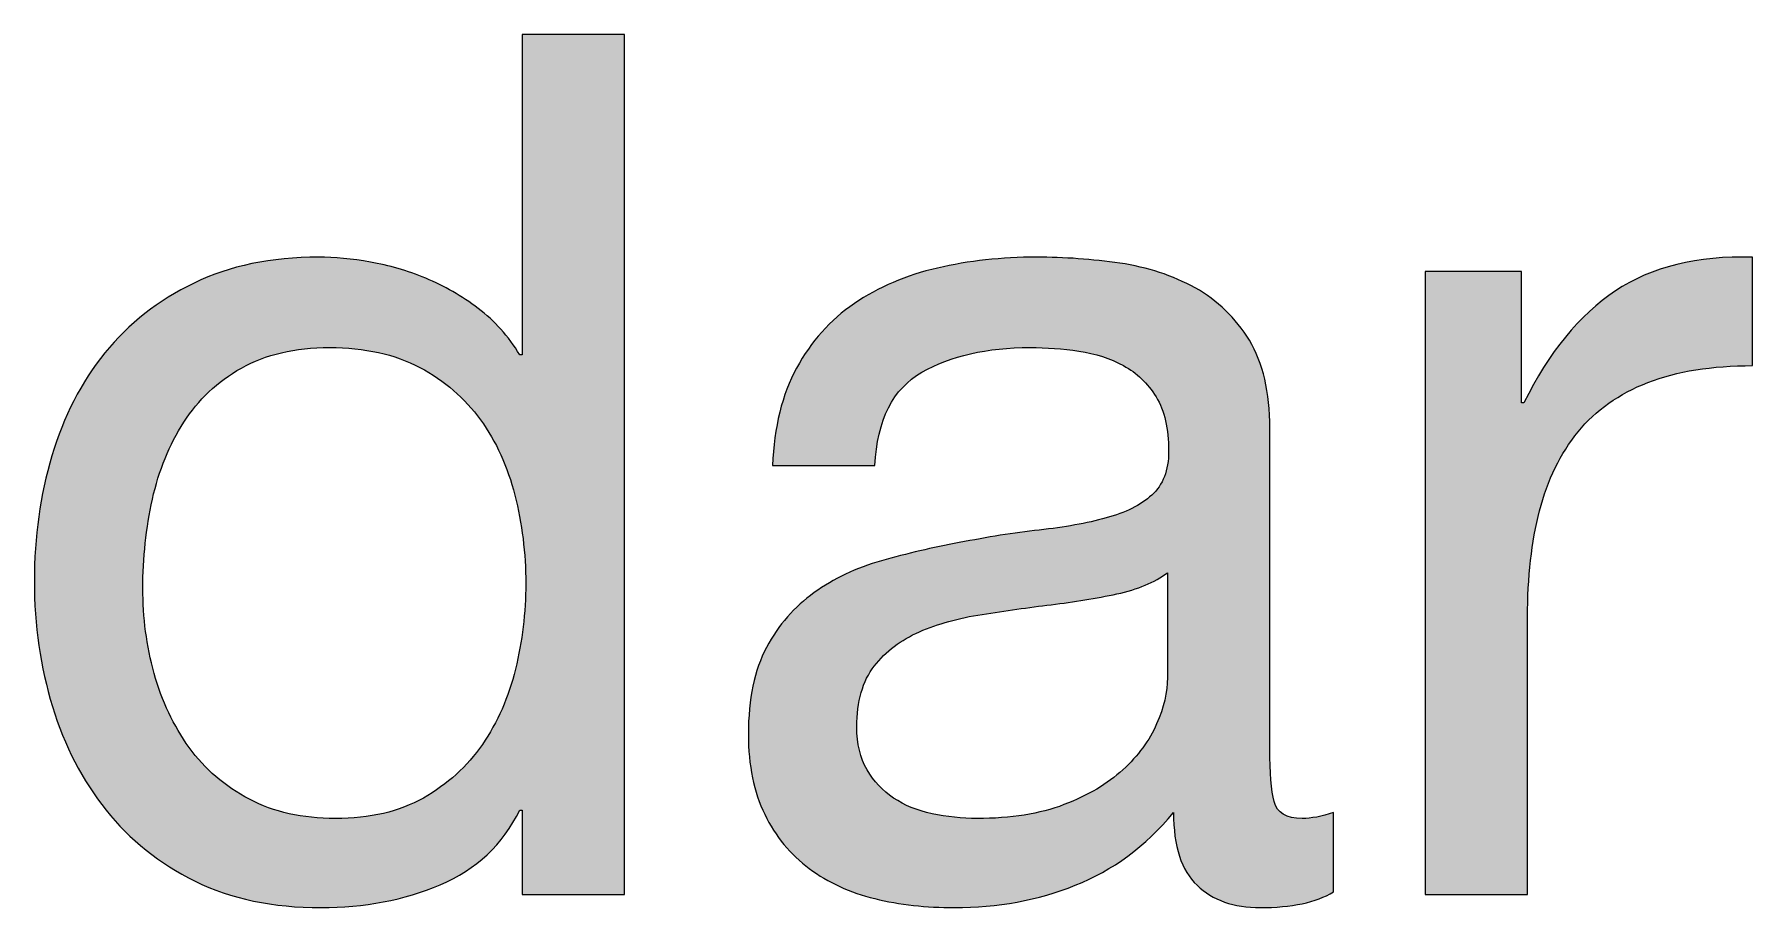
# Paper-space layout 'A3mask' of a CAD drawing. Extents: x 0 to 394, y 0 to 277.
# Drawn here: x 313.31 to 316.191, y 31.603 to 33.067 of the extents above; entities that cross this region are included whole.
import ezdxf
from ezdxf.enums import TextEntityAlignment as Align

# ---------------------------------------------------------------- set-up
doc = ezdxf.new("R2010")
doc.units = 0
doc.layers.get('0').update_dxf_attribs({"linetype": 'CONTINUOUS'})
doc.layers.get('Defpoints').update_dxf_attribs({"linetype": 'CONTINUOUS'})
doc.layers.add('JPP_Mask', color=7, linetype='CONTINUOUS')
doc.styles.add('JPP', font='arial.ttf')

# ---------------------------------------------------------------- blocks, each defined once
blk = doc.blocks.new('A3mask')
at = {"true_color": 0x004a91}
h = blk.add_hatch(color=154, dxfattribs=at)
edge = h.paths.add_edge_path()
edge.add_spline(control_points=[(314.2997, 32.4803), (314.2997, 32.702), (314.2997, 32.9061), (314.2997, 33.0047)], knot_values=[19.124987, 19.124987, 19.124987, 19.124987, 19.437481, 19.437481, 19.437481, 19.437481], degree=3, periodic=0)
edge.add_spline(control_points=[(314.2997, 33.0047), (314.2997, 33.017), (314.2997, 33.0276), (314.2997, 33.0365)], knot_values=[19.085926, 19.085926, 19.085926, 19.085926, 19.124987, 19.124987, 19.124987, 19.124987], degree=3, periodic=0)
edge.add_spline(control_points=[(314.2997, 33.0365), (314.2997, 33.0453), (314.2997, 33.0524), (314.2997, 33.0574)], knot_values=[19.046864, 19.046864, 19.046864, 19.046864, 19.085926, 19.085926, 19.085926, 19.085926], degree=3, periodic=0)
edge.add_spline(control_points=[(314.2997, 33.0666), (314.2997, 33.0666), (314.2997, 33.0666), (314.2997, 33.0666), (314.2997, 33.0666), (314.2997, 33.0666), (314.2997, 33.0666)], knot_values=[18.999258, 18.999258, 18.999258, 18.999258, 18.999583, 18.999583, 18.999583, 19.000326, 19.000326, 19.000326, 19.000326], degree=3, periodic=0)
edge.add_spline(control_points=[(314.2992, 33.0666), (314.2984, 33.0666), (314.2966, 33.0666), (314.294, 33.0666)], knot_values=[18.890617, 18.890617, 18.890617, 18.890617, 18.968741, 18.968741, 18.968741, 18.968741], degree=3, periodic=0)
edge.add_spline(control_points=[(314.294, 33.0666), (314.2913, 33.0666), (314.2879, 33.0666), (314.2838, 33.0666)], knot_values=[18.812494, 18.812494, 18.812494, 18.812494, 18.890617, 18.890617, 18.890617, 18.890617], degree=3, periodic=0)
edge.add_spline(control_points=[(314.2838, 33.0666), (314.2757, 33.0666), (314.2649, 33.0666), (314.2528, 33.0666)], knot_values=[18.656247, 18.656247, 18.656247, 18.656247, 18.812494, 18.812494, 18.812494, 18.812494], degree=3, periodic=0)
edge.add_spline(control_points=[(314.2528, 33.0666), (314.2407, 33.0666), (314.2273, 33.0666), (314.2139, 33.0666)], knot_values=[18.5, 18.5, 18.5, 18.5, 18.656247, 18.656247, 18.656247, 18.656247], degree=3, periodic=0)
edge.add_spline(control_points=[(314.2139, 33.0666), (314.2004, 33.0666), (314.187, 33.0666), (314.1749, 33.0666)], knot_values=[18.343753, 18.343753, 18.343753, 18.343753, 18.5, 18.5, 18.5, 18.5], degree=3, periodic=0)
edge.add_spline(control_points=[(314.1749, 33.0666), (314.1628, 33.0666), (314.152, 33.0666), (314.1439, 33.0666)], knot_values=[18.187506, 18.187506, 18.187506, 18.187506, 18.343753, 18.343753, 18.343753, 18.343753], degree=3, periodic=0)
edge.add_spline(control_points=[(314.1439, 33.0666), (314.1398, 33.0666), (314.1364, 33.0666), (314.1337, 33.0666)], knot_values=[18.109383, 18.109383, 18.109383, 18.109383, 18.187506, 18.187506, 18.187506, 18.187506], degree=3, periodic=0)
edge.add_spline(control_points=[(314.1337, 33.0666), (314.1311, 33.0666), (314.1293, 33.0666), (314.1285, 33.0666)], knot_values=[18.031259, 18.031259, 18.031259, 18.031259, 18.109383, 18.109383, 18.109383, 18.109383], degree=3, periodic=0)
edge.add_spline(control_points=[(314.128, 33.0666), (314.128, 33.0666), (314.128, 33.0666), (314.128, 33.0666), (314.128, 33.0666), (314.128, 33.0666), (314.128, 33.0666)], knot_values=[17.999522, 17.999522, 17.999522, 17.999522, 18.000874, 18.000874, 18.000874, 18.001353, 18.001353, 18.001353, 18.001353], degree=3, periodic=0)
edge.add_spline(control_points=[(314.128, 33.0632), (314.128, 33.0613), (314.128, 33.0587), (314.128, 33.0554)], knot_values=[17.914074, 17.914074, 17.914074, 17.914074, 17.953136, 17.953136, 17.953136, 17.953136], degree=3, periodic=0)
edge.add_spline(control_points=[(314.128, 33.0554), (314.128, 33.0521), (314.128, 33.0481), (314.128, 33.0435)], knot_values=[17.875012, 17.875012, 17.875012, 17.875012, 17.914074, 17.914074, 17.914074, 17.914074], degree=3, periodic=0)
edge.add_spline(control_points=[(314.128, 33.0435), (314.128, 33.0068), (314.128, 32.9308), (314.128, 32.8482)], knot_values=[17.562519, 17.562519, 17.562519, 17.562519, 17.875012, 17.875012, 17.875012, 17.875012], degree=3, periodic=0)
edge.add_spline(control_points=[(314.128, 32.8482), (314.128, 32.7656), (314.128, 32.6765), (314.128, 32.6136)], knot_values=[17.250025, 17.250025, 17.250025, 17.250025, 17.562519, 17.562519, 17.562519, 17.562519], degree=3, periodic=0)
edge.add_spline(control_points=[(314.128, 32.6136), (314.128, 32.5978), (314.128, 32.5837), (314.128, 32.5718)], knot_values=[17.171902, 17.171902, 17.171902, 17.171902, 17.250025, 17.250025, 17.250025, 17.250025], degree=3, periodic=0)
edge.add_spline(control_points=[(314.128, 32.5718), (314.128, 32.5598), (314.128, 32.55), (314.128, 32.5429)], knot_values=[17.093778, 17.093778, 17.093778, 17.093778, 17.171902, 17.171902, 17.171902, 17.171902], degree=3, periodic=0)
edge.add_spline(control_points=[(314.128, 32.5429), (314.128, 32.5394), (314.128, 32.5365), (314.128, 32.5343)], knot_values=[17.054716, 17.054716, 17.054716, 17.054716, 17.093778, 17.093778, 17.093778, 17.093778], degree=3, periodic=0)
edge.add_spline(control_points=[(314.128, 32.5343), (314.128, 32.5321), (314.128, 32.5307), (314.128, 32.53)], knot_values=[17.015655, 17.015655, 17.015655, 17.015655, 17.054716, 17.054716, 17.054716, 17.054716], degree=3, periodic=0)
edge.add_spline(control_points=[(314.128, 32.53), (314.128, 32.5299), (314.128, 32.5299), (314.128, 32.5298)], knot_values=[17.010772, 17.010772, 17.010772, 17.010772, 17.015655, 17.015655, 17.015655, 17.015655], degree=3, periodic=0)
edge.add_spline(control_points=[(314.128, 32.5298), (314.128, 32.5298), (314.128, 32.5297), (314.128, 32.5297)], knot_values=[17.005889, 17.005889, 17.005889, 17.005889, 17.010772, 17.010772, 17.010772, 17.010772], degree=3, periodic=0)
edge.add_spline(control_points=[(314.128, 32.5297), (314.128, 32.5297), (314.128, 32.5297), (314.128, 32.5297)], knot_values=[17.003448, 17.003448, 17.003448, 17.003448, 17.005889, 17.005889, 17.005889, 17.005889], degree=3, periodic=0)
edge.add_spline(control_points=[(314.128, 32.5297), (314.128, 32.5296), (314.128, 32.5296), (314.128, 32.5296)], knot_values=[17.001007, 17.001007, 17.001007, 17.001007, 17.003448, 17.003448, 17.003448, 17.003448], degree=3, periodic=0)
edge.add_spline(control_points=[(314.128, 32.5296), (314.128, 32.5296), (314.128, 32.5296), (314.128, 32.5296)], knot_values=[17.000701, 17.000701, 17.000701, 17.000701, 17.001007, 17.001007, 17.001007, 17.001007], degree=3, periodic=0)
edge.add_spline(control_points=[(314.128, 32.5296), (314.128, 32.5296), (314.128, 32.5296), (314.128, 32.5296), (314.128, 32.5296), (314.128, 32.5296), (314.128, 32.5296)], knot_values=[16.996124, 16.996124, 16.996124, 16.996124, 16.996825, 16.996825, 16.996825, 17.000701, 17.000701, 17.000701, 17.000701], degree=3, periodic=0)
edge.add_spline(control_points=[(314.125, 32.5296), (314.1245, 32.5296), (314.1241, 32.5296), (314.1241, 32.5296), (314.1053, 32.5606), (314.0821, 32.5865), (314.0545, 32.6073), (314.0269, 32.6282), (313.9977, 32.645), (313.9666, 32.6578)], knot_values=[14, 14, 14, 14, 14.312544, 14.312544, 14.312544, 15.312544, 15.312544, 15.312544, 16.312544, 16.312544, 16.312544, 16.312544], degree=3, periodic=0)
edge.add_spline(control_points=[(313.9666, 32.6578), (313.9357, 32.6705), (313.9047, 32.6797), (313.8738, 32.685)], knot_values=[13, 13, 13, 13, 14, 14, 14, 14], degree=3, periodic=0)
edge.add_spline(control_points=[(313.8738, 32.685), (313.8427, 32.6904), (313.8137, 32.6932), (313.7868, 32.6932)], knot_values=[12, 12, 12, 12, 13, 13, 13, 13], degree=3, periodic=0)
edge.add_spline(control_points=[(313.7868, 32.6932), (313.7075, 32.6932), (313.6379, 32.6787), (313.5781, 32.6498)], knot_values=[11, 11, 11, 11, 12, 12, 12, 12], degree=3, periodic=0)
edge.add_spline(control_points=[(313.5781, 32.6498), (313.518, 32.6208), (313.4684, 32.5817), (313.4287, 32.5327)], knot_values=[10, 10, 10, 10, 11, 11, 11, 11], degree=3, periodic=0)
edge.add_spline(control_points=[(313.4287, 32.5327), (313.3888, 32.4835), (313.3594, 32.426), (313.3399, 32.3601)], knot_values=[9, 9, 9, 9, 10, 10, 10, 10], degree=3, periodic=0)
edge.add_spline(control_points=[(313.3399, 32.3601), (313.3202, 32.2941), (313.3104, 32.224), (313.3104, 32.1501), (313.3104, 32.0761), (313.3206, 32.006), (313.3408, 31.9401)], knot_values=[7, 7, 7, 7, 8, 8, 8, 9, 9, 9, 9], degree=3, periodic=0)
edge.add_spline(control_points=[(313.3408, 31.9401), (313.361, 31.8742), (313.3909, 31.8163), (313.4306, 31.7665)], knot_values=[6, 6, 6, 6, 7, 7, 7, 7], degree=3, periodic=0)
edge.add_spline(control_points=[(313.4306, 31.7665), (313.4702, 31.7167), (313.5201, 31.677), (313.5799, 31.6473)], knot_values=[5, 5, 5, 5, 6, 6, 6, 6], degree=3, periodic=0)
edge.add_spline(control_points=[(313.5799, 31.6473), (313.6398, 31.6177), (313.7103, 31.603), (313.791, 31.603)], knot_values=[4, 4, 4, 4, 5, 5, 5, 5], degree=3, periodic=0)
edge.add_spline(control_points=[(313.791, 31.603), (313.8636, 31.603), (313.9302, 31.6158), (313.991, 31.6413)], knot_values=[3, 3, 3, 3, 4, 4, 4, 4], degree=3, periodic=0)
edge.add_spline(control_points=[(313.991, 31.6413), (314.0515, 31.6669), (314.0958, 31.7085), (314.1241, 31.7665)], knot_values=[2, 2, 2, 2, 3, 3, 3, 3], degree=3, periodic=0)
edge.add_spline(control_points=[(314.1241, 31.7665), (314.1241, 31.7665), (314.128, 31.7665), (314.128, 31.7665)], knot_values=[1.00001, 1.00001, 1.00001, 1.00001, 2, 2, 2, 2], degree=3, periodic=0)
edge.add_spline(control_points=[(314.128, 31.7665), (314.128, 31.7665), (314.128, 31.7312), (314.128, 31.6958)], knot_values=[0.5, 0.5, 0.5, 0.5, 1, 1, 1, 1], degree=3, periodic=0)
edge.add_spline(control_points=[(314.128, 31.6958), (314.128, 31.6605), (314.128, 31.6252), (314.128, 31.6252), (314.128, 31.6252), (314.1448, 31.6252), (314.1679, 31.6252)], knot_values=[20.687456, 20.687456, 20.687456, 20.687456, 21.187456, 21.187456, 21.187456, 21.5, 21.5, 21.5, 21.5], degree=3, periodic=0)
edge.add_spline(control_points=[(314.1679, 31.6252), (314.1909, 31.6252), (314.2202, 31.6252), (314.2454, 31.6252)], knot_values=[20.374962, 20.374962, 20.374962, 20.374962, 20.687456, 20.687456, 20.687456, 20.687456], degree=3, periodic=0)
edge.add_spline(control_points=[(314.2454, 31.6252), (314.2579, 31.6252), (314.2695, 31.6252), (314.2786, 31.6252)], knot_values=[20.218716, 20.218716, 20.218716, 20.218716, 20.374962, 20.374962, 20.374962, 20.374962], degree=3, periodic=0)
edge.add_spline(control_points=[(314.2786, 31.6252), (314.2878, 31.6252), (314.2946, 31.6252), (314.2977, 31.6252)], knot_values=[20.062469, 20.062469, 20.062469, 20.062469, 20.218716, 20.218716, 20.218716, 20.218716], degree=3, periodic=0)
edge.add_spline(control_points=[(314.2997, 31.6252), (314.2997, 31.6252), (314.2997, 31.6252), (314.2997, 31.6252), (314.2997, 31.6252), (314.2997, 31.6252), (314.2997, 31.6252)], knot_values=[19.999756, 19.999756, 19.999756, 19.999756, 20.000581, 20.000581, 20.000581, 20.000824, 20.000824, 20.000824, 20.000824], degree=3, periodic=0)
edge.add_spline(control_points=[(314.2997, 31.6262), (314.2997, 31.6279), (314.2997, 31.6318), (314.2997, 31.6376)], knot_values=[19.945284, 19.945284, 19.945284, 19.945284, 19.984345, 19.984345, 19.984345, 19.984345], degree=3, periodic=0)
edge.add_spline(control_points=[(314.2997, 31.6376), (314.2997, 31.6435), (314.2997, 31.6512), (314.2997, 31.6608)], knot_values=[19.906222, 19.906222, 19.906222, 19.906222, 19.945284, 19.945284, 19.945284, 19.945284], degree=3, periodic=0)
edge.add_spline(control_points=[(314.2997, 31.6608), (314.2997, 31.68), (314.2997, 31.7062), (314.2997, 31.7383)], knot_values=[19.828098, 19.828098, 19.828098, 19.828098, 19.906222, 19.906222, 19.906222, 19.906222], degree=3, periodic=0)
edge.add_spline(control_points=[(314.2997, 31.7383), (314.2997, 31.7704), (314.2997, 31.8082), (314.2997, 31.8504)], knot_values=[19.749975, 19.749975, 19.749975, 19.749975, 19.828098, 19.828098, 19.828098, 19.828098], degree=3, periodic=0)
edge.add_spline(control_points=[(314.2997, 31.8504), (314.2997, 32.0194), (314.2997, 32.2587), (314.2997, 32.4803)], knot_values=[19.437481, 19.437481, 19.437481, 19.437481, 19.749975, 19.749975, 19.749975, 19.749975], degree=3, periodic=0)
edge = h.paths.add_edge_path(flags=16)
edge.add_spline(control_points=[(314.0584, 32.4206), (314.0847, 32.3842), (314.1039, 32.3422), (314.116, 32.2944), (314.128, 32.2467), (314.1343, 32.1971), (314.1343, 32.146)], knot_values=[7, 7, 7, 7, 8, 8, 8, 9, 9, 9, 9], degree=3, periodic=0)
edge.add_spline(control_points=[(314.1343, 32.146), (314.1343, 32.0975), (314.1285, 32.0497), (314.1171, 32.0027)], knot_values=[6, 6, 6, 6, 7, 7, 7, 7], degree=3, periodic=0)
edge.add_spline(control_points=[(314.1171, 32.0027), (314.1055, 31.9556), (314.087, 31.9135), (314.0615, 31.8765), (314.0359, 31.8395), (314.003, 31.8096), (313.9627, 31.7867)], knot_values=[4, 4, 4, 4, 5, 5, 5, 6, 6, 6, 6], degree=3, periodic=0)
edge.add_spline(control_points=[(313.9627, 31.7867), (313.9223, 31.7638), (313.8731, 31.7524), (313.8151, 31.7524)], knot_values=[3, 3, 3, 3, 4, 4, 4, 4], degree=3, periodic=0)
edge.add_spline(control_points=[(313.8151, 31.7524), (313.7599, 31.7524), (313.7119, 31.7631), (313.6709, 31.7846), (313.6298, 31.8062), (313.5962, 31.8351), (313.57, 31.8715)], knot_values=[1, 1, 1, 1, 2, 2, 2, 3, 3, 3, 3], degree=3, periodic=0)
edge.add_spline(control_points=[(313.57, 31.8715), (313.5438, 31.9078), (313.524, 31.9492), (313.5113, 31.9956)], knot_values=[0, 0, 0, 0, 1, 1, 1, 1], degree=3, periodic=0)
edge.add_spline(control_points=[(313.5113, 31.9956), (313.4985, 32.0421), (313.4923, 32.0895), (313.4923, 32.138)], knot_values=[15, 15, 15, 15, 16, 16, 16, 16], degree=3, periodic=0)
edge.add_spline(control_points=[(313.4923, 32.138), (313.4923, 32.1891), (313.4976, 32.2389), (313.5083, 32.2874)], knot_values=[14, 14, 14, 14, 15, 15, 15, 15], degree=3, periodic=0)
edge.add_spline(control_points=[(313.5083, 32.2874), (313.5192, 32.3358), (313.5366, 32.3789), (313.5609, 32.4166)], knot_values=[13, 13, 13, 13, 14, 14, 14, 14], degree=3, periodic=0)
edge.add_spline(control_points=[(313.5609, 32.4166), (313.585, 32.4543), (313.6173, 32.4845), (313.6576, 32.5074)], knot_values=[12, 12, 12, 12, 13, 13, 13, 13], degree=3, periodic=0)
edge.add_spline(control_points=[(313.6576, 32.5074), (313.6982, 32.5302), (313.7472, 32.5417), (313.8052, 32.5417)], knot_values=[11, 11, 11, 11, 12, 12, 12, 12], degree=3, periodic=0)
edge.add_spline(control_points=[(313.8052, 32.5417), (313.8643, 32.5417), (313.9149, 32.5306), (313.9566, 32.5084)], knot_values=[10, 10, 10, 10, 11, 11, 11, 11], degree=3, periodic=0)
edge.add_spline(control_points=[(313.9566, 32.5084), (313.9981, 32.4863), (314.0322, 32.4569), (314.0584, 32.4206)], knot_values=[9, 9, 9, 9, 10, 10, 10, 10], degree=3, periodic=0)
h = blk.add_hatch(color=154, dxfattribs=at)
edge = h.paths.add_edge_path()
edge.add_spline(control_points=[(315.3817, 31.8694), (315.3817, 31.8694), (315.3817, 32.4065), (315.3817, 32.4065), (315.3817, 32.467), (315.3703, 32.5162), (315.3474, 32.5539)], knot_values=[30, 30, 30, 30, 31, 31, 31, 32, 32, 32, 32], degree=3, periodic=0)
edge.add_spline(control_points=[(315.3474, 32.5539), (315.3244, 32.5915), (315.2943, 32.6208), (315.2567, 32.6417)], knot_values=[29, 29, 29, 29, 30, 30, 30, 30], degree=3, periodic=0)
edge.add_spline(control_points=[(315.2567, 32.6417), (315.2189, 32.6625), (315.1769, 32.6763), (315.1305, 32.6831)], knot_values=[28, 28, 28, 28, 29, 29, 29, 29], degree=3, periodic=0)
edge.add_spline(control_points=[(315.1305, 32.6831), (315.0839, 32.6898), (315.0373, 32.6932), (314.9902, 32.6932)], knot_values=[27, 27, 27, 27, 28, 28, 28, 28], degree=3, periodic=0)
edge.add_spline(control_points=[(314.9902, 32.6932), (314.9322, 32.6932), (314.877, 32.6871), (314.8246, 32.675)], knot_values=[26, 26, 26, 26, 27, 27, 27, 27], degree=3, periodic=0)
edge.add_spline(control_points=[(314.8246, 32.675), (314.7721, 32.6629), (314.7255, 32.6429), (314.6852, 32.6155)], knot_values=[25, 25, 25, 25, 26, 26, 26, 26], degree=3, periodic=0)
edge.add_spline(control_points=[(314.6852, 32.6155), (314.6448, 32.5879), (314.6126, 32.5518), (314.5884, 32.5074)], knot_values=[24, 24, 24, 24, 25, 25, 25, 25], degree=3, periodic=0)
edge.add_spline(control_points=[(314.5884, 32.5074), (314.5641, 32.463), (314.5506, 32.4084), (314.5479, 32.3438)], knot_values=[23, 23, 23, 23, 24, 24, 24, 24], degree=3, periodic=0)
edge.add_spline(control_points=[(314.5479, 32.3438), (314.5479, 32.3438), (314.7195, 32.3438), (314.7195, 32.3438), (314.7237, 32.4206), (314.7499, 32.4727), (314.7984, 32.5003), (314.8468, 32.5279), (314.9074, 32.5417), (314.98, 32.5417)], knot_values=[20, 20, 20, 20, 21, 21, 21, 22, 22, 22, 23, 23, 23, 23], degree=3, periodic=0)
edge.add_spline(control_points=[(314.98, 32.5417), (315.0069, 32.5417), (315.0342, 32.5397), (315.0618, 32.5357)], knot_values=[19, 19, 19, 19, 20, 20, 20, 20], degree=3, periodic=0)
edge.add_spline(control_points=[(315.0618, 32.5357), (315.0892, 32.5316), (315.1143, 32.5236), (315.1365, 32.5114)], knot_values=[18, 18, 18, 18, 19, 19, 19, 19], degree=3, periodic=0)
edge.add_spline(control_points=[(315.1365, 32.5114), (315.1586, 32.4994), (315.1769, 32.4819), (315.191, 32.459)], knot_values=[17, 17, 17, 17, 18, 18, 18, 18], degree=3, periodic=0)
edge.add_spline(control_points=[(315.191, 32.459), (315.2052, 32.436), (315.2121, 32.4058), (315.2121, 32.3681)], knot_values=[16, 16, 16, 16, 17, 17, 17, 17], degree=3, periodic=0)
edge.add_spline(control_points=[(315.2121, 32.3681), (315.2121, 32.3358), (315.2026, 32.3113), (315.1838, 32.2944), (315.1651, 32.2776), (315.1395, 32.2648), (315.1071, 32.2561)], knot_values=[14, 14, 14, 14, 15, 15, 15, 16, 16, 16, 16], degree=3, periodic=0)
edge.add_spline(control_points=[(315.1071, 32.2561), (315.0748, 32.2472), (315.0375, 32.2405), (314.995, 32.2359)], knot_values=[13, 13, 13, 13, 14, 14, 14, 14], degree=3, periodic=0)
edge.add_spline(control_points=[(314.995, 32.2359), (314.9528, 32.2311), (314.9081, 32.224), (314.861, 32.2147)], knot_values=[12, 12, 12, 12, 13, 13, 13, 13], degree=3, periodic=0)
edge.add_spline(control_points=[(314.861, 32.2147), (314.8164, 32.2067), (314.7731, 32.1964), (314.7306, 32.1844), (314.6882, 32.1723), (314.6506, 32.1545), (314.6177, 32.1309)], knot_values=[10, 10, 10, 10, 11, 11, 11, 12, 12, 12, 12], degree=3, periodic=0)
edge.add_spline(control_points=[(314.6177, 32.1309), (314.5845, 32.1074), (314.5581, 32.0766), (314.5379, 32.0391)], knot_values=[9, 9, 9, 9, 10, 10, 10, 10], degree=3, periodic=0)
edge.add_spline(control_points=[(314.5379, 32.0391), (314.5177, 32.0014), (314.5075, 31.9529), (314.5075, 31.8936)], knot_values=[8, 8, 8, 8, 9, 9, 9, 9], degree=3, periodic=0)
edge.add_spline(control_points=[(314.5075, 31.8936), (314.5075, 31.8412), (314.5168, 31.7965), (314.5349, 31.7595)], knot_values=[7, 7, 7, 7, 8, 8, 8, 8], degree=3, periodic=0)
edge.add_spline(control_points=[(314.5349, 31.7595), (314.553, 31.7223), (314.5778, 31.6921), (314.6096, 31.6685)], knot_values=[6, 6, 6, 6, 7, 7, 7, 7], degree=3, periodic=0)
edge.add_spline(control_points=[(314.6096, 31.6685), (314.6411, 31.645), (314.6777, 31.6282), (314.7195, 31.6181), (314.7612, 31.608), (314.8058, 31.603), (314.8529, 31.603)], knot_values=[4, 4, 4, 4, 5, 5, 5, 6, 6, 6, 6], degree=3, periodic=0)
edge.add_spline(control_points=[(314.8529, 31.603), (314.9255, 31.603), (314.9932, 31.6154), (315.0556, 31.6404)], knot_values=[3, 3, 3, 3, 4, 4, 4, 4], degree=3, periodic=0)
edge.add_spline(control_points=[(315.0556, 31.6404), (315.1182, 31.6652), (315.1732, 31.7059), (315.2203, 31.7625)], knot_values=[2, 2, 2, 2, 3, 3, 3, 3], degree=3, periodic=0)
edge.add_spline(control_points=[(315.2203, 31.7625), (315.2203, 31.7059), (315.2333, 31.6652), (315.2597, 31.6404)], knot_values=[1, 1, 1, 1, 2, 2, 2, 2], degree=3, periodic=0)
edge.add_spline(control_points=[(315.2597, 31.6404), (315.2859, 31.6154), (315.3212, 31.603), (315.3657, 31.603)], knot_values=[0, 0, 0, 0, 1, 1, 1, 1], degree=3, periodic=0)
edge.add_spline(control_points=[(315.3657, 31.603), (315.4181, 31.603), (315.4592, 31.6117), (315.4886, 31.6292)], knot_values=[36, 36, 36, 36, 37, 37, 37, 37], degree=3, periodic=0)
edge.add_spline(control_points=[(315.4886, 31.6292), (315.4886, 31.6292), (315.4886, 31.7625), (315.4886, 31.7625), (315.4684, 31.7557), (315.4511, 31.7524), (315.4362, 31.7524)], knot_values=[34, 34, 34, 34, 35, 35, 35, 36, 36, 36, 36], degree=3, periodic=0)
edge.add_spline(control_points=[(315.4362, 31.7524), (315.4093, 31.7524), (315.3935, 31.7618), (315.3889, 31.7806)], knot_values=[33, 33, 33, 33, 34, 34, 34, 34], degree=3, periodic=0)
edge.add_spline(control_points=[(315.3889, 31.7806), (315.384, 31.7995), (315.3817, 31.829), (315.3817, 31.8694)], knot_values=[32, 32, 32, 32, 33, 33, 33, 33], degree=3, periodic=0)
edge = h.paths.add_edge_path(flags=16)
edge.add_spline(control_points=[(315.2101, 32.1642), (315.2101, 32.1642), (315.2101, 31.9885), (315.2101, 31.9885), (315.2101, 31.9644), (315.204, 31.9384), (315.192, 31.9108), (315.1799, 31.8832), (315.1609, 31.8577), (315.1354, 31.8341), (315.1099, 31.8106), (315.0769, 31.791), (315.0366, 31.7756)], knot_values=[10, 10, 10, 10, 11, 11, 11, 12, 12, 12, 13, 13, 13, 14, 14, 14, 14], degree=3, periodic=0)
edge.add_spline(control_points=[(315.0366, 31.7756), (314.9962, 31.76), (314.9477, 31.7524), (314.8911, 31.7524)], knot_values=[9, 9, 9, 9, 10, 10, 10, 10], degree=3, periodic=0)
edge.add_spline(control_points=[(314.8911, 31.7524), (314.8656, 31.7524), (314.8403, 31.7551), (314.8155, 31.7604)], knot_values=[8, 8, 8, 8, 9, 9, 9, 9], degree=3, periodic=0)
edge.add_spline(control_points=[(314.8155, 31.7604), (314.7905, 31.7658), (314.7691, 31.7745), (314.7508, 31.7867)], knot_values=[7, 7, 7, 7, 8, 8, 8, 8], degree=3, periodic=0)
edge.add_spline(control_points=[(314.7508, 31.7867), (314.7327, 31.7988), (314.7179, 31.8145), (314.7065, 31.8341)], knot_values=[6, 6, 6, 6, 7, 7, 7, 7], degree=3, periodic=0)
edge.add_spline(control_points=[(314.7065, 31.8341), (314.6949, 31.8536), (314.6893, 31.8775), (314.6893, 31.9058)], knot_values=[5, 5, 5, 5, 6, 6, 6, 6], degree=3, periodic=0)
edge.add_spline(control_points=[(314.6893, 31.9058), (314.6893, 31.9488), (314.6991, 31.9828), (314.7186, 32.0078)], knot_values=[4, 4, 4, 4, 5, 5, 5, 5], degree=3, periodic=0)
edge.add_spline(control_points=[(314.7186, 32.0078), (314.738, 32.0326), (314.7633, 32.0518), (314.7942, 32.0653)], knot_values=[3, 3, 3, 3, 4, 4, 4, 4], degree=3, periodic=0)
edge.add_spline(control_points=[(314.7942, 32.0653), (314.8253, 32.0787), (314.8603, 32.0885), (314.8993, 32.0945)], knot_values=[2, 2, 2, 2, 3, 3, 3, 3], degree=3, periodic=0)
edge.add_spline(control_points=[(314.8993, 32.0945), (314.9382, 32.1007), (314.977, 32.106), (315.0152, 32.1107)], knot_values=[1, 1, 1, 1, 2, 2, 2, 2], degree=3, periodic=0)
edge.add_spline(control_points=[(315.0152, 32.1107), (315.0537, 32.1154), (315.0904, 32.1214), (315.1254, 32.1288)], knot_values=[0, 0, 0, 0, 1, 1, 1, 1], degree=3, periodic=0)
edge.add_spline(control_points=[(315.1254, 32.1288), (315.1604, 32.1363), (315.1885, 32.1481), (315.2101, 32.1642)], knot_values=[14, 14, 14, 14, 15, 15, 15, 15], degree=3, periodic=0)
h = blk.add_hatch(color=154, dxfattribs=at)
edge = h.paths.add_edge_path()
edge.add_spline(control_points=[(315.834, 32.2681), (315.8474, 32.32), (315.869, 32.364), (315.8985, 32.4004)], knot_values=[7, 7, 7, 7, 8, 8, 8, 8], degree=3, periodic=0)
edge.add_spline(control_points=[(315.8985, 32.4004), (315.9282, 32.4367), (315.9671, 32.4643), (316.0156, 32.4831)], knot_values=[6, 6, 6, 6, 7, 7, 7, 7], degree=3, periodic=0)
edge.add_spline(control_points=[(316.0156, 32.4831), (316.0641, 32.502), (316.1225, 32.5114), (316.1912, 32.5114)], knot_values=[5, 5, 5, 5, 6, 6, 6, 6], degree=3, periodic=0)
edge.add_spline(control_points=[(316.1912, 32.5114), (316.1912, 32.5114), (316.1912, 32.6932), (316.1912, 32.6932), (316.0984, 32.6958), (316.0216, 32.677), (315.9611, 32.6366)], knot_values=[3, 3, 3, 3, 4, 4, 4, 5, 5, 5, 5], degree=3, periodic=0)
edge.add_spline(control_points=[(315.9611, 32.6366), (315.9006, 32.5962), (315.8493, 32.5337), (315.8078, 32.4488)], knot_values=[2, 2, 2, 2, 3, 3, 3, 3], degree=3, periodic=0)
edge.add_spline(control_points=[(315.8078, 32.4488), (315.8078, 32.4488), (315.8036, 32.4488), (315.8036, 32.4488)], knot_values=[1.00001, 1.00001, 1.00001, 1.00001, 2, 2, 2, 2], degree=3, periodic=0)
edge.add_spline(control_points=[(315.8036, 32.4488), (315.8036, 32.4488), (315.8036, 32.5038), (315.8036, 32.5589)], knot_values=[0.5, 0.5, 0.5, 0.5, 1, 1, 1, 1], degree=3, periodic=0)
edge.add_spline(control_points=[(315.8036, 32.5589), (315.8036, 32.6139), (315.8036, 32.6689), (315.8036, 32.6689), (315.8036, 32.6689), (315.7935, 32.6689), (315.7784, 32.6689)], knot_values=[12.749965, 12.749965, 12.749965, 12.749965, 13.249965, 13.249965, 13.249965, 13.5, 13.5, 13.5, 13.5], degree=3, periodic=0)
edge.add_spline(control_points=[(315.7784, 32.6689), (315.7632, 32.6689), (315.7431, 32.6689), (315.7229, 32.6689)], knot_values=[12.49997, 12.49997, 12.49997, 12.49997, 12.749965, 12.749965, 12.749965, 12.749965], degree=3, periodic=0)
edge.add_spline(control_points=[(315.7229, 32.6689), (315.7128, 32.6689), (315.7027, 32.6689), (315.6932, 32.6689)], knot_values=[12.374973, 12.374973, 12.374973, 12.374973, 12.49997, 12.49997, 12.49997, 12.49997], degree=3, periodic=0)
edge.add_spline(control_points=[(315.6932, 32.6689), (315.6838, 32.6689), (315.675, 32.6689), (315.6674, 32.6689)], knot_values=[12.249975, 12.249975, 12.249975, 12.249975, 12.374973, 12.374973, 12.374973, 12.374973], degree=3, periodic=0)
edge.add_spline(control_points=[(315.6674, 32.6689), (315.6636, 32.6689), (315.6601, 32.6689), (315.6571, 32.6689)], knot_values=[12.187476, 12.187476, 12.187476, 12.187476, 12.249975, 12.249975, 12.249975, 12.249975], degree=3, periodic=0)
edge.add_spline(control_points=[(315.6571, 32.6689), (315.654, 32.6689), (315.6513, 32.6689), (315.6491, 32.6689)], knot_values=[12.124977, 12.124977, 12.124977, 12.124977, 12.187476, 12.187476, 12.187476, 12.187476], degree=3, periodic=0)
edge.add_spline(control_points=[(315.6491, 32.6689), (315.648, 32.6689), (315.647, 32.6689), (315.6462, 32.6689)], knot_values=[12.093728, 12.093728, 12.093728, 12.093728, 12.124977, 12.124977, 12.124977, 12.124977], degree=3, periodic=0)
edge.add_spline(control_points=[(315.6422, 32.6689), (315.6422, 32.6689), (315.6422, 32.6689), (315.6422, 32.6689), (315.6422, 32.6689), (315.6422, 32.6689), (315.6422, 32.6689)], knot_values=[11.99998, 11.99998, 11.99998, 11.99998, 12.001425, 12.001425, 12.001425, 12.001445, 12.001445, 12.001445, 12.001445], degree=3, periodic=0)
edge.add_spline(control_points=[(315.6422, 32.6689), (315.6422, 32.6689), (315.6422, 32.408), (315.6422, 32.147)], knot_values=[11.49999, 11.49999, 11.49999, 11.49999, 11.99998, 11.99998, 11.99998, 11.99998], degree=3, periodic=0)
edge.add_spline(control_points=[(315.6422, 32.147), (315.6422, 31.8861), (315.6422, 31.6252), (315.6422, 31.6252), (315.6422, 31.6252), (315.6422, 31.6252), (315.6422, 31.6252)], knot_values=[10.999023, 10.999023, 10.999023, 10.999023, 11.499013, 11.499013, 11.499013, 11.49999, 11.49999, 11.49999, 11.49999], degree=3, periodic=0)
edge.add_spline(control_points=[(315.6464, 31.6252), (315.6473, 31.6252), (315.6484, 31.6252), (315.6495, 31.6252)], knot_values=[10.875003, 10.875003, 10.875003, 10.875003, 10.906252, 10.906252, 10.906252, 10.906252], degree=3, periodic=0)
edge.add_spline(control_points=[(315.6495, 31.6252), (315.6519, 31.6252), (315.6547, 31.6252), (315.658, 31.6252)], knot_values=[10.812504, 10.812504, 10.812504, 10.812504, 10.875003, 10.875003, 10.875003, 10.875003], degree=3, periodic=0)
edge.add_spline(control_points=[(315.658, 31.6252), (315.6613, 31.6252), (315.665, 31.6252), (315.669, 31.6252)], knot_values=[10.750005, 10.750005, 10.750005, 10.750005, 10.812504, 10.812504, 10.812504, 10.812504], degree=3, periodic=0)
edge.add_spline(control_points=[(315.669, 31.6252), (315.677, 31.6252), (315.6864, 31.6252), (315.6965, 31.6252)], knot_values=[10.625008, 10.625008, 10.625008, 10.625008, 10.750005, 10.750005, 10.750005, 10.750005], degree=3, periodic=0)
edge.add_spline(control_points=[(315.6965, 31.6252), (315.7065, 31.6252), (315.7173, 31.6252), (315.728, 31.6252)], knot_values=[10.50001, 10.50001, 10.50001, 10.50001, 10.625008, 10.625008, 10.625008, 10.625008], degree=3, periodic=0)
edge.add_spline(control_points=[(315.728, 31.6252), (315.7494, 31.6252), (315.7709, 31.6252), (315.787, 31.6252)], knot_values=[10.250015, 10.250015, 10.250015, 10.250015, 10.50001, 10.50001, 10.50001, 10.50001], degree=3, periodic=0)
edge.add_spline(control_points=[(315.787, 31.6252), (315.8031, 31.6252), (315.8138, 31.6252), (315.8138, 31.6252), (315.8138, 31.6252), (315.8138, 31.6252), (315.8138, 31.6252)], knot_values=[9.999532, 9.999532, 9.999532, 9.999532, 10.249547, 10.249547, 10.249547, 10.250015, 10.250015, 10.250015, 10.250015], degree=3, periodic=0)
edge.add_spline(control_points=[(315.8138, 31.6281), (315.8138, 31.6288), (315.8138, 31.6295), (315.8138, 31.6304)], knot_values=[9.937521, 9.937521, 9.937521, 9.937521, 9.953146, 9.953146, 9.953146, 9.953146], degree=3, periodic=0)
edge.add_spline(control_points=[(315.8138, 31.6304), (315.8138, 31.6321), (315.8138, 31.6342), (315.8138, 31.6366)], knot_values=[9.906272, 9.906272, 9.906272, 9.906272, 9.937521, 9.937521, 9.937521, 9.937521], degree=3, periodic=0)
edge.add_spline(control_points=[(315.8138, 31.6366), (315.8138, 31.6391), (315.8138, 31.6419), (315.8138, 31.6451)], knot_values=[9.875022, 9.875022, 9.875022, 9.875022, 9.906272, 9.906272, 9.906272, 9.906272], degree=3, periodic=0)
edge.add_spline(control_points=[(315.8138, 31.6451), (315.8138, 31.6515), (315.8138, 31.6592), (315.8138, 31.668)], knot_values=[9.812524, 9.812524, 9.812524, 9.812524, 9.875022, 9.875022, 9.875022, 9.875022], degree=3, periodic=0)
edge.add_spline(control_points=[(315.8138, 31.668), (315.8138, 31.6768), (315.8138, 31.6868), (315.8138, 31.6977)], knot_values=[9.750025, 9.750025, 9.750025, 9.750025, 9.812524, 9.812524, 9.812524, 9.812524], degree=3, periodic=0)
edge.add_spline(control_points=[(315.8138, 31.6977), (315.8138, 31.7195), (315.8138, 31.7449), (315.8138, 31.7721)], knot_values=[9.625027, 9.625027, 9.625027, 9.625027, 9.750025, 9.750025, 9.750025, 9.750025], degree=3, periodic=0)
edge.add_spline(control_points=[(315.8138, 31.7721), (315.8138, 31.7993), (315.8138, 31.8283), (315.8138, 31.8573)], knot_values=[9.50003, 9.50003, 9.50003, 9.50003, 9.625027, 9.625027, 9.625027, 9.625027], degree=3, periodic=0)
edge.add_spline(control_points=[(315.8138, 31.8573), (315.8138, 31.9154), (315.8138, 31.9734), (315.8138, 32.0169)], knot_values=[9.250035, 9.250035, 9.250035, 9.250035, 9.50003, 9.50003, 9.50003, 9.50003], degree=3, periodic=0)
edge.add_spline(control_points=[(315.8138, 32.0169), (315.8138, 32.0605), (315.8138, 32.0895), (315.8138, 32.0895), (315.8138, 32.1568), (315.8205, 32.2164), (315.834, 32.2681)], knot_values=[8, 8, 8, 8, 8.250035, 8.250035, 8.250035, 9.250035, 9.250035, 9.250035, 9.250035], degree=3, periodic=0)
at = {"layer": 'Defpoints', "color": 154, "true_color": 0x004a91}
for points, knots in [([(314.128, 31.6252), (314.128, 31.6252), (314.128, 31.7665), (314.128, 31.7665), (314.128, 31.7665), (314.1241, 31.7665), (314.1241, 31.7665), (314.0958, 31.7085), (314.0515, 31.6669), (313.991, 31.6413), (313.9302, 31.6158), (313.8636, 31.603), (313.791, 31.603), (313.7103, 31.603), (313.6398, 31.6177), (313.5799, 31.6473), (313.5201, 31.677), (313.4702, 31.7167), (313.4306, 31.7665), (313.3909, 31.8163), (313.361, 31.8742), (313.3408, 31.9401), (313.3206, 32.006), (313.3104, 32.0761), (313.3104, 32.1501), (313.3104, 32.224), (313.3202, 32.2941), (313.3399, 32.3601), (313.3594, 32.426), (313.3888, 32.4835), (313.4287, 32.5327), (313.4684, 32.5817), (313.518, 32.6208), (313.5781, 32.6498), (313.6379, 32.6787), (313.7075, 32.6932), (313.7868, 32.6932), (313.8137, 32.6932), (313.8427, 32.6904), (313.8738, 32.685), (313.9047, 32.6797), (313.9357, 32.6705), (313.9666, 32.6578), (313.9977, 32.645), (314.0269, 32.6282), (314.0545, 32.6073), (314.0821, 32.5865), (314.1053, 32.5606), (314.1241, 32.5296), (314.1241, 32.5296), (314.128, 32.5296), (314.128, 32.5296), (314.128, 32.5296), (314.128, 33.0666), (314.128, 33.0666), (314.128, 33.0666), (314.2997, 33.0666), (314.2997, 33.0666), (314.2997, 33.0666), (314.2997, 31.6252), (314.2997, 31.6252), (314.2997, 31.6252), (314.128, 31.6252), (314.128, 31.6252)], [0, 0, 0, 0, 1, 1, 1, 2, 2, 2, 3, 3, 3, 4, 4, 4, 5, 5, 5, 6, 6, 6, 7, 7, 7, 8, 8, 8, 9, 9, 9, 10, 10, 10, 11, 11, 11, 12, 12, 12, 13, 13, 13, 14, 14, 14, 15, 15, 15, 16, 16, 16, 17, 17, 17, 18, 18, 18, 19, 19, 19, 20, 20, 20, 21, 21, 21, 21]), ([(315.3657, 31.603), (315.3212, 31.603), (315.2859, 31.6154), (315.2597, 31.6404), (315.2333, 31.6652), (315.2203, 31.7059), (315.2203, 31.7625), (315.1732, 31.7059), (315.1182, 31.6652), (315.0556, 31.6404), (314.9932, 31.6154), (314.9255, 31.603), (314.8529, 31.603), (314.8058, 31.603), (314.7612, 31.608), (314.7195, 31.6181), (314.6777, 31.6282), (314.6411, 31.645), (314.6096, 31.6685), (314.5778, 31.6921), (314.553, 31.7223), (314.5349, 31.7595), (314.5168, 31.7965), (314.5075, 31.8412), (314.5075, 31.8936), (314.5075, 31.9529), (314.5177, 32.0014), (314.5379, 32.0391), (314.5581, 32.0766), (314.5845, 32.1074), (314.6177, 32.1309), (314.6506, 32.1545), (314.6882, 32.1723), (314.7306, 32.1844), (314.7731, 32.1964), (314.8164, 32.2067), (314.861, 32.2147), (314.9081, 32.224), (314.9528, 32.2311), (314.995, 32.2359), (315.0375, 32.2405), (315.0748, 32.2472), (315.1071, 32.2561), (315.1395, 32.2648), (315.1651, 32.2776), (315.1838, 32.2944), (315.2026, 32.3113), (315.2121, 32.3358), (315.2121, 32.3681), (315.2121, 32.4058), (315.2052, 32.436), (315.191, 32.459), (315.1769, 32.4819), (315.1586, 32.4994), (315.1365, 32.5114), (315.1143, 32.5236), (315.0892, 32.5316), (315.0618, 32.5357), (315.0342, 32.5397), (315.0069, 32.5417), (314.98, 32.5417), (314.9074, 32.5417), (314.8468, 32.5279), (314.7984, 32.5003), (314.7499, 32.4727), (314.7237, 32.4206), (314.7195, 32.3438), (314.7195, 32.3438), (314.5479, 32.3438), (314.5479, 32.3438), (314.5506, 32.4084), (314.5641, 32.463), (314.5884, 32.5074), (314.6126, 32.5518), (314.6448, 32.5879), (314.6852, 32.6155), (314.7255, 32.6429), (314.7721, 32.6629), (314.8246, 32.675), (314.877, 32.6871), (314.9322, 32.6932), (314.9902, 32.6932), (315.0373, 32.6932), (315.0839, 32.6898), (315.1305, 32.6831), (315.1769, 32.6763), (315.2189, 32.6625), (315.2567, 32.6417), (315.2943, 32.6208), (315.3244, 32.5915), (315.3474, 32.5539), (315.3703, 32.5162), (315.3817, 32.467), (315.3817, 32.4065), (315.3817, 32.4065), (315.3817, 31.8694), (315.3817, 31.8694), (315.3817, 31.829), (315.384, 31.7995), (315.3889, 31.7806), (315.3935, 31.7618), (315.4093, 31.7524), (315.4362, 31.7524), (315.4511, 31.7524), (315.4684, 31.7557), (315.4886, 31.7625), (315.4886, 31.7625), (315.4886, 31.6292), (315.4886, 31.6292), (315.4592, 31.6117), (315.4181, 31.603), (315.3657, 31.603)], [0, 0, 0, 0, 1, 1, 1, 2, 2, 2, 3, 3, 3, 4, 4, 4, 5, 5, 5, 6, 6, 6, 7, 7, 7, 8, 8, 8, 9, 9, 9, 10, 10, 10, 11, 11, 11, 12, 12, 12, 13, 13, 13, 14, 14, 14, 15, 15, 15, 16, 16, 16, 17, 17, 17, 18, 18, 18, 19, 19, 19, 20, 20, 20, 21, 21, 21, 22, 22, 22, 23, 23, 23, 24, 24, 24, 25, 25, 25, 26, 26, 26, 27, 27, 27, 28, 28, 28, 29, 29, 29, 30, 30, 30, 31, 31, 31, 32, 32, 32, 33, 33, 33, 34, 34, 34, 35, 35, 35, 36, 36, 36, 37, 37, 37, 37]), ([(315.8036, 32.6689), (315.8036, 32.6689), (315.8036, 32.4488), (315.8036, 32.4488), (315.8036, 32.4488), (315.8078, 32.4488), (315.8078, 32.4488), (315.8493, 32.5337), (315.9006, 32.5962), (315.9611, 32.6366), (316.0216, 32.677), (316.0984, 32.6958), (316.1912, 32.6932), (316.1912, 32.6932), (316.1912, 32.5114), (316.1912, 32.5114), (316.1225, 32.5114), (316.0641, 32.502), (316.0156, 32.4831), (315.9671, 32.4643), (315.9282, 32.4367), (315.8985, 32.4004), (315.869, 32.364), (315.8474, 32.32), (315.834, 32.2681), (315.8205, 32.2164), (315.8138, 32.1568), (315.8138, 32.0895), (315.8138, 32.0895), (315.8138, 31.6252), (315.8138, 31.6252), (315.8138, 31.6252), (315.6422, 31.6252), (315.6422, 31.6252), (315.6422, 31.6252), (315.6422, 32.6689), (315.6422, 32.6689), (315.6422, 32.6689), (315.8036, 32.6689), (315.8036, 32.6689)], [0, 0, 0, 0, 1, 1, 1, 2, 2, 2, 3, 3, 3, 4, 4, 4, 5, 5, 5, 6, 6, 6, 7, 7, 7, 8, 8, 8, 9, 9, 9, 10, 10, 10, 11, 11, 11, 12, 12, 12, 13, 13, 13, 13]), ([(313.5113, 31.9956), (313.524, 31.9492), (313.5438, 31.9078), (313.57, 31.8715), (313.5962, 31.8351), (313.6298, 31.8062), (313.6709, 31.7846), (313.7119, 31.7631), (313.7599, 31.7524), (313.8151, 31.7524), (313.8731, 31.7524), (313.9223, 31.7638), (313.9627, 31.7867), (314.003, 31.8096), (314.0359, 31.8395), (314.0615, 31.8765), (314.087, 31.9135), (314.1055, 31.9556), (314.1171, 32.0027), (314.1285, 32.0497), (314.1343, 32.0975), (314.1343, 32.146), (314.1343, 32.1971), (314.128, 32.2467), (314.116, 32.2944), (314.1039, 32.3422), (314.0847, 32.3842), (314.0584, 32.4206), (314.0322, 32.4569), (313.9981, 32.4863), (313.9566, 32.5084), (313.9149, 32.5306), (313.8643, 32.5417), (313.8052, 32.5417), (313.7472, 32.5417), (313.6982, 32.5302), (313.6576, 32.5074), (313.6173, 32.4845), (313.585, 32.4543), (313.5609, 32.4166), (313.5366, 32.3789), (313.5192, 32.3358), (313.5083, 32.2874), (313.4976, 32.2389), (313.4923, 32.1891), (313.4923, 32.138), (313.4923, 32.0895), (313.4985, 32.0421), (313.5113, 31.9956)], [0, 0, 0, 0, 1, 1, 1, 2, 2, 2, 3, 3, 3, 4, 4, 4, 5, 5, 5, 6, 6, 6, 7, 7, 7, 8, 8, 8, 9, 9, 9, 10, 10, 10, 11, 11, 11, 12, 12, 12, 13, 13, 13, 14, 14, 14, 15, 15, 15, 16, 16, 16, 16]), ([(315.1254, 32.1288), (315.0904, 32.1214), (315.0537, 32.1154), (315.0152, 32.1107), (314.977, 32.106), (314.9382, 32.1007), (314.8993, 32.0945), (314.8603, 32.0885), (314.8253, 32.0787), (314.7942, 32.0653), (314.7633, 32.0518), (314.738, 32.0326), (314.7186, 32.0078), (314.6991, 31.9828), (314.6893, 31.9488), (314.6893, 31.9058), (314.6893, 31.8775), (314.6949, 31.8536), (314.7065, 31.8341), (314.7179, 31.8145), (314.7327, 31.7988), (314.7508, 31.7867), (314.7691, 31.7745), (314.7905, 31.7658), (314.8155, 31.7604), (314.8403, 31.7551), (314.8656, 31.7524), (314.8911, 31.7524), (314.9477, 31.7524), (314.9962, 31.76), (315.0366, 31.7756), (315.0769, 31.791), (315.1099, 31.8106), (315.1354, 31.8341), (315.1609, 31.8577), (315.1799, 31.8832), (315.192, 31.9108), (315.204, 31.9384), (315.2101, 31.9644), (315.2101, 31.9885), (315.2101, 31.9885), (315.2101, 32.1642), (315.2101, 32.1642), (315.1885, 32.1481), (315.1604, 32.1363), (315.1254, 32.1288)], [0, 0, 0, 0, 1, 1, 1, 2, 2, 2, 3, 3, 3, 4, 4, 4, 5, 5, 5, 6, 6, 6, 7, 7, 7, 8, 8, 8, 9, 9, 9, 10, 10, 10, 11, 11, 11, 12, 12, 12, 13, 13, 13, 14, 14, 14, 15, 15, 15, 15])]:
    blk.add_open_spline(points, degree=3, knots=knots, dxfattribs=at)
at = {"color": 7, "style": 'JPP'}
for tag, p in [('Client', (361.62, 56.35)), ('Project1', (361.62, 44.1)), ('Project2', (361.62, 40.425)), ('Project3', (361.62, 36.75)), ('Title1', (361.62, 28.175)), ('Title2', (361.62, 24.5)), ('Title3', (361.62, 20.825)), ('Status', (308.7, 3.675))]:
    blk.add_attdef(tag, text='', height=1.7, dxfattribs=at).set_placement(p, align=Align.MIDDLE_LEFT)
at = {"color": 2, "style": 'JPP'}
for tag, p in [('Scale', (322.175, 12.25)), ('Checked', (366.275, 12.25)), ('Drawn', (344.225, 12.25)), ('Date', (388.325, 12.25))]:
    blk.add_attdef(tag, text='', height=1, dxfattribs=at).set_placement(p, align=Align.MIDDLE_CENTER)
at = {"color": 6, "style": 'JPP'}
for tag, p in [('Ref', (352.8, 3.675)), ('DrgNo.', (373.38, 3.675))]:
    blk.add_attdef(tag, text='', height=2, dxfattribs=at).set_placement(p, align=Align.MIDDLE_LEFT)
blk.add_attdef('Rev', text='', height=2, dxfattribs=at).set_placement((390.1746, 3.675), align=Align.MIDDLE_CENTER)

psp = doc.layouts.new('A3mask')

# ---------------------------------------------------------------- block references
at = {"layer": 'JPP_Mask'}
psp.add_blockref('A3mask', (0, 0), dxfattribs=at)

doc.saveas('drawing.dxf')
